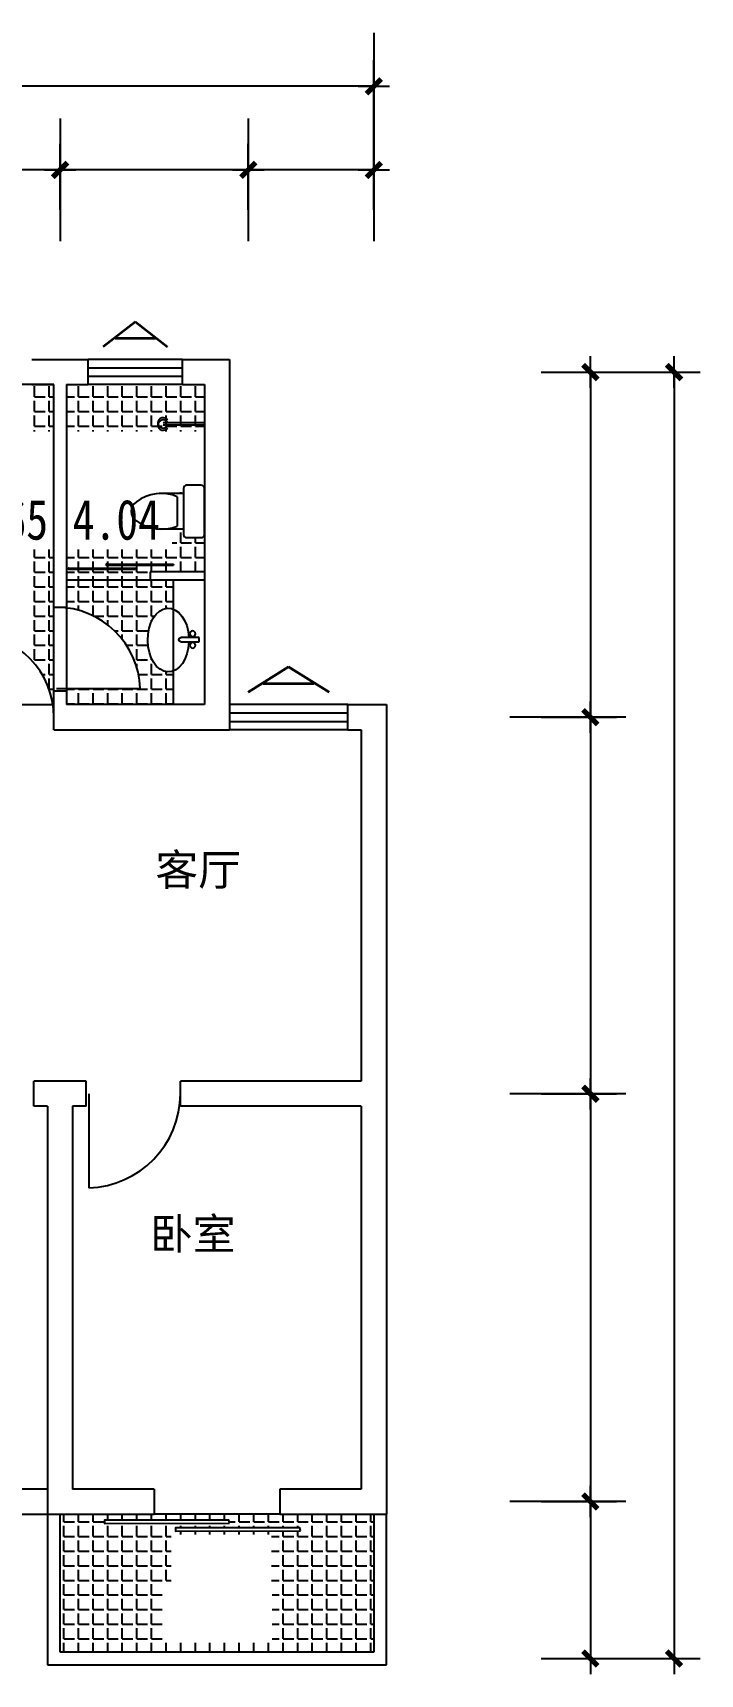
# Model space of a CAD drawing. Extents: x 69809 to 88050, y 9478 to 41656.
# Drawn here: x 81670 to 88050, y 25963 to 41656 of the extents above; entities that cross this region are included whole.
import ezdxf
from ezdxf.enums import TextEntityAlignment as Align

# ---------------------------------------------------------------- set-up
doc = ezdxf.new("R2010")
doc.units = 0
doc.header["$LTSCALE"] = 1000
doc.header["$MEASUREMENT"] = 0
for name, color, linetype in [('AXIS', 250, 'Continuous'), ('LAYER8', 250, 'Continuous'), ('LVTRY', 250, 'Continuous'), ('TOILET', 250, 'Continuous'), ('WALL', 250, 'Continuous'), ('WINDOW', 250, 'Continuous'), ('WINDOW_TEXT', 250, 'Continuous'), ('ZT', 250, 'Continuous'), ('杂线', 250, 'Continuous'), ('洁具', 250, 'Continuous')]:
    doc.layers.add(name, color=color, linetype=linetype)
doc.styles.add('-宋体', font='', dxfattribs={"width": 0.8})
doc.styles.add('DIM_FONT', font='SIMPLEX.shx', dxfattribs={"width": 0.8})
doc.styles.add('SIMPLEX', font='SIMPLEX.SHX')
doc.styles.add('ST', font='', dxfattribs={"width": 0.8})
doc.styles.get('-宋体').set_extended_font_data('SimSun')
doc.styles.get('ST').set_extended_font_data('SimSun')

# ---------------------------------------------------------------- blocks, each defined once
blk = doc.blocks.new('_DIMX')
blk.add_line((-150, 0), (150, 0))
at = {"const_width": 50}
blk.add_lwpolyline([(-70, -70), (70, 70)], dxfattribs=at)
blk = doc.blocks.new('_LV10')
blk.add_line((0, -37), (0, -432))
blk.add_arc((0, -432), 50, 121.0332, 58.9668)
blk = doc.blocks.new('A$C4AEA3397')
at = {"layer": 'LVTRY', "rotation": 180}
blk.add_blockref('_LV10', (48, -37), dxfattribs=at)
blk = doc.blocks.new('A$C63DD47DA')
at = {"layer": '洁具'}
for p, q in [((280, 0), (280, 173)), ((321, 173), (321, 0)), ((321, 0), (280, 0))]:
    blk.add_line(p, q, dxfattribs=at)
for centre in [(244, 62), (355, 61)]:
    blk.add_circle(centre, 26.7, dxfattribs=at)
blk.add_arc((301, 173), 20.3, 0, 180, dxfattribs=at)
blk.add_ellipse((305, 294), major_axis=(-305, 0), ratio=0.6465, start_param=1.625046, end_param=7.77465, dxfattribs=at)

msp = doc.modelspace()

# ---------------------------------------------------------------- linework, layer by layer
at = {"color": 7}
for p, q in [((83100, 38533), (82200, 38533)), ((82200, 38453), (83100, 38453)), ((81870, 38293), (80350, 38293)), ((81870, 35233), (81870, 38293)), ((82200, 38373), (83100, 38373)), ((83100, 38293), (82200, 38293)), ((81687, 38176), (81687, 38277)), ((81687, 38176), (81789, 38176)), ((81687, 38036), (81687, 38138)), ((81827, 38176), (81827, 38277)), ((81827, 38176), (81870, 38176)), ((81827, 38036), (81827, 38138)), ((81990, 38176), (82068, 38176)), ((82106, 38176), (82106, 38277)), ((82106, 38176), (82208, 38176)), ((82106, 38036), (82106, 38138)), ((82246, 38176), (82246, 38277)), ((82246, 38176), (82347, 38176)), ((82246, 38036), (82246, 38138)), ((82386, 38176), (82386, 38277)), ((82386, 38176), (82487, 38176)), ((82386, 38036), (82386, 38138)), ((82525, 38176), (82525, 38277)), ((82525, 38176), (82627, 38176)), ((82525, 38036), (82525, 38138)), ((82665, 38176), (82665, 38277)), ((82665, 38176), (82767, 38176)), ((82665, 38036), (82665, 38138)), ((82805, 38176), (82805, 38277)), ((82805, 38176), (82906, 38176)), ((82805, 38036), (82805, 38138)), ((82944, 38176), (82944, 38277)), ((82944, 38176), (83046, 38176)), ((82944, 38036), (82944, 38138)), ((83084, 38176), (83084, 38277)), ((83084, 38176), (83186, 38176)), ((83084, 38036), (83084, 38138)), ((83224, 38176), (83224, 38277)), ((83224, 38176), (83310, 38176)), ((83224, 38036), (83224, 38138)), ((81687, 38036), (81789, 38036)), ((81687, 37896), (81687, 37998)), ((81827, 38036), (81870, 38036)), ((81827, 37896), (81827, 37998)), ((81990, 38036), (82068, 38036)), ((82106, 38036), (82208, 38036)), ((82106, 37896), (82106, 37998)), ((82246, 38036), (82347, 38036)), ((82246, 37896), (82246, 37998)), ((82386, 38036), (82487, 38036)), ((82386, 37896), (82386, 37998)), ((82525, 38036), (82627, 38036)), ((82525, 37896), (82525, 37998)), ((82665, 38036), (82767, 38036)), ((82665, 37896), (82665, 37998)), ((82805, 38036), (82906, 38036)), ((82805, 37896), (82805, 37998)), ((82944, 38036), (83046, 38036)), ((82944, 37896), (82944, 37998)), ((83084, 38036), (83186, 38036)), ((83084, 37896), (83084, 37998)), ((83224, 38036), (83310, 38036)), ((83224, 37896), (83224, 37998)), ((81687, 37896), (81789, 37896)), ((81687, 37843), (81687, 37858)), ((81827, 37896), (81870, 37896)), ((81827, 37843), (81827, 37858)), ((81990, 37896), (82068, 37896)), ((82106, 37896), (82208, 37896)), ((82106, 37844), (82106, 37858)), ((82246, 37896), (82347, 37896)), ((82246, 37844), (82246, 37858)), ((82386, 37896), (82487, 37896)), ((82386, 37844), (82386, 37858)), ((82525, 37896), (82627, 37896)), ((82525, 37844), (82525, 37858)), ((82665, 37896), (82767, 37896)), ((82665, 37844), (82665, 37858)), ((82805, 37896), (82906, 37896)), ((82805, 37844), (82805, 37858)), ((82944, 37896), (83046, 37896)), ((82944, 37844), (82944, 37858)), ((83084, 37896), (83186, 37896)), ((83084, 37844), (83084, 37858)), ((83224, 37896), (83310, 37896)), ((83224, 37844), (83224, 37858)), ((83084, 37250), (83084, 37264)), ((83084, 36779), (83084, 36880)), ((83002, 36779), (83046, 36779)), ((83084, 36779), (83186, 36779)), ((83084, 36639), (83084, 36741)), ((83224, 36779), (83224, 36830)), ((83224, 36779), (83310, 36779)), ((83224, 36639), (83224, 36741)), ((81687, 36639), (81687, 36717)), ((81687, 36639), (81789, 36639)), ((81687, 36499), (81687, 36601)), ((81827, 36639), (81827, 36717)), ((81827, 36639), (81870, 36639)), ((81827, 36499), (81827, 36601)), ((81990, 36639), (82068, 36639)), ((82106, 36639), (82106, 36717)), ((82106, 36639), (82208, 36639)), ((82106, 36541), (82106, 36601)), ((82246, 36639), (82246, 36717)), ((82246, 36639), (82347, 36639)), ((82246, 36541), (82246, 36601)), ((82386, 36639), (82386, 36717)), ((82386, 36639), (82487, 36639)), ((82386, 36579), (82386, 36601)), ((82525, 36639), (82525, 36717)), ((82525, 36639), (82627, 36639)), ((82525, 36579), (82525, 36601)), ((82665, 36639), (82665, 36717)), ((82665, 36639), (82767, 36639)), ((82665, 36579), (82665, 36601)), ((82805, 36639), (82805, 36717)), ((82805, 36639), (82906, 36639)), ((82805, 36578), (82805, 36601)), ((82944, 36639), (82944, 36717)), ((82944, 36639), (83046, 36639)), ((82944, 36578), (82944, 36601)), ((83084, 36639), (83186, 36639)), ((83084, 36503), (83084, 36601)), ((83224, 36639), (83310, 36639)), ((83224, 36503), (83224, 36601)), ((81687, 36499), (81789, 36499)), ((81687, 36360), (81687, 36461)), ((81827, 36499), (81870, 36499)), ((81827, 36360), (81827, 36461)), ((81990, 36499), (82068, 36499)), ((82106, 36499), (82106, 36525)), ((82106, 36499), (82208, 36499)), ((82106, 36423), (82106, 36461)), ((82106, 36360), (82106, 36423)), ((82246, 36499), (82246, 36525)), ((82246, 36499), (82347, 36499)), ((82246, 36423), (82246, 36461)), ((82246, 36360), (82246, 36423)), ((82386, 36540), (82386, 36563)), ((82386, 36499), (82386, 36525)), ((82386, 36499), (82487, 36499)), ((82386, 36423), (82386, 36461)), ((82386, 36360), (82386, 36423)), ((82525, 36540), (82525, 36563)), ((82525, 36499), (82525, 36525)), ((82525, 36499), (82627, 36499)), ((82525, 36423), (82525, 36461)), ((82525, 36360), (82525, 36423)), ((82665, 36499), (82665, 36563)), ((82665, 36499), (82767, 36499)), ((82665, 36423), (82665, 36461)), ((82665, 36360), (82665, 36423)), ((82805, 36503), (82805, 36563)), ((82805, 36360), (82805, 36423)), ((82944, 36503), (82944, 36563)), ((82944, 36360), (82944, 36423)), ((81687, 36360), (81789, 36360)), ((81687, 36220), (81687, 36321)), ((81827, 36360), (81870, 36360)), ((81827, 36220), (81827, 36321)), ((81990, 36360), (82068, 36360)), ((82106, 36360), (82208, 36360)), ((82106, 36220), (82106, 36321)), ((82246, 36360), (82347, 36360)), ((82246, 36220), (82246, 36321)), ((82386, 36360), (82487, 36360)), ((82386, 36220), (82386, 36321)), ((82525, 36360), (82627, 36360)), ((82525, 36220), (82525, 36321)), ((82665, 36360), (82767, 36360)), ((82665, 36220), (82665, 36321)), ((82805, 36360), (82906, 36360)), ((82805, 36220), (82805, 36321)), ((82944, 36360), (83010, 36360)), ((82944, 36220), (82944, 36321)), ((81687, 36220), (81789, 36220)), ((81687, 36080), (81687, 36182)), ((81827, 36220), (81870, 36220)), ((81827, 36080), (81827, 36182)), ((81990, 36220), (82068, 36220)), ((82106, 36220), (82208, 36220)), ((82106, 36135), (82106, 36182)), ((82246, 36220), (82347, 36220)), ((82246, 36082), (82246, 36182)), ((82386, 36220), (82487, 36220)), ((82386, 36080), (82386, 36182)), ((82525, 36220), (82627, 36220)), ((82525, 36080), (82525, 36182)), ((82665, 36220), (82767, 36220)), ((82665, 36080), (82665, 36182)), ((82805, 36220), (82906, 36220)), ((82805, 36080), (82805, 36182)), ((82944, 36220), (83010, 36220)), ((82944, 36153), (82944, 36182)), ((81687, 36080), (81789, 36080)), ((81687, 35940), (81687, 36042)), ((81687, 35940), (81789, 35940)), ((81827, 36080), (81870, 36080)), ((81827, 35940), (81827, 36042)), ((81827, 35940), (81870, 35940)), ((82250, 36080), (82347, 36080)), ((82386, 36080), (82487, 36080)), ((82386, 35995), (82386, 36042)), ((82449, 35940), (82487, 35940)), ((82525, 36080), (82627, 36080)), ((82525, 35940), (82525, 36042)), ((82525, 35940), (82627, 35940)), ((82665, 36080), (82767, 36080)), ((82665, 35940), (82665, 36042)), ((82665, 35940), (82767, 35940)), ((82805, 36080), (82835, 36080)), ((82805, 36029), (82805, 36042)), ((81687, 35801), (81687, 35902)), ((81687, 35801), (81789, 35801)), ((81827, 35801), (81827, 35902)), ((81827, 35801), (81870, 35801)), ((82525, 35856), (82525, 35902)), ((82565, 35801), (82627, 35801)), ((82665, 35801), (82665, 35902)), ((82665, 35801), (82767, 35801)), ((81687, 35661), (81687, 35763)), ((81687, 35661), (81789, 35661)), ((81827, 35661), (81827, 35763)), ((81827, 35661), (81870, 35661)), ((82665, 35661), (82665, 35763)), ((82665, 35661), (82767, 35661)), ((82805, 35661), (82805, 35672)), ((82805, 35661), (82810, 35661)), ((81687, 35622), (81687, 35623)), ((81757, 35521), (81789, 35521)), ((81827, 35521), (81827, 35623)), ((81827, 35521), (81870, 35521)), ((81827, 35382), (81827, 35483)), ((82665, 35582), (82665, 35623)), ((82680, 35521), (82767, 35521)), ((82805, 35521), (82805, 35623)), ((82805, 35521), (82906, 35521)), ((82805, 35382), (82805, 35483)), ((82944, 35521), (82944, 35547)), ((82944, 35521), (83010, 35521)), ((82944, 35382), (82944, 35483)), ((81827, 35382), (81870, 35382)), ((81896, 35386), (82695, 35386)), ((81990, 35382), (82068, 35382)), ((82106, 35382), (82106, 35386)), ((82106, 35382), (82208, 35382)), ((82106, 35242), (82106, 35344)), ((82246, 35382), (82246, 35386)), ((82246, 35382), (82347, 35382)), ((82246, 35242), (82246, 35344)), ((82386, 35382), (82386, 35386)), ((82386, 35382), (82487, 35382)), ((82386, 35242), (82386, 35344)), ((82525, 35382), (82525, 35386)), ((82525, 35382), (82627, 35382)), ((82525, 35242), (82525, 35344)), ((82665, 35382), (82665, 35386)), ((82665, 35382), (82767, 35382)), ((82665, 35242), (82665, 35344)), ((82805, 35382), (82906, 35382)), ((82805, 35242), (82805, 35344)), ((82944, 35382), (83010, 35382)), ((82944, 35242), (82944, 35344)), ((80350, 35233), (81870, 35233)), ((81859, 35242), (81870, 35242)), ((81990, 35242), (82068, 35242)), ((82106, 35242), (82208, 35242)), ((82246, 35242), (82347, 35242)), ((82386, 35242), (82487, 35242)), ((82525, 35242), (82627, 35242)), ((82665, 35242), (82767, 35242)), ((82805, 35242), (82906, 35242)), ((82944, 35242), (83010, 35242)), ((84680, 35233), (83550, 35233)), ((83550, 35153), (84680, 35153)), ((83550, 35073), (84680, 35073)), ((84680, 34993), (83550, 34993)), ((82205, 31513), (82205, 30613)), ((81966, 27419), (81966, 27493)), ((82106, 27419), (82106, 27493)), ((82246, 27419), (82246, 27493)), ((82386, 27434), (82386, 27493)), ((82525, 27434), (82525, 27493)), ((82665, 27434), (82665, 27493)), ((82805, 27434), (82805, 27493)), ((82944, 27434), (82944, 27493)), ((83084, 27434), (83084, 27493)), ((83224, 27434), (83224, 27493)), ((83363, 27434), (83363, 27493)), ((83503, 27434), (83503, 27493)), ((83643, 27419), (83643, 27493)), ((83783, 27419), (83783, 27493)), ((83922, 27419), (83922, 27493)), ((84062, 27419), (84062, 27493)), ((84202, 27419), (84202, 27493)), ((84341, 27419), (84341, 27493)), ((84481, 27419), (84481, 27493)), ((84621, 27419), (84621, 27493)), ((84760, 27419), (84760, 27493)), ((84900, 27419), (84900, 27493)), ((81966, 27419), (82068, 27419)), ((81966, 27279), (81966, 27381)), ((82106, 27419), (82208, 27419)), ((82106, 27279), (82106, 27381)), ((82246, 27419), (82347, 27419)), ((82246, 27279), (82246, 27381)), ((82386, 27279), (82386, 27381)), ((82525, 27279), (82525, 27381)), ((82665, 27279), (82665, 27381)), ((82805, 27279), (82805, 27381)), ((82944, 27279), (82944, 27381)), ((83084, 27362), (83084, 27381)), ((83084, 27297), (83084, 27331)), ((83224, 27362), (83224, 27381)), ((83224, 27297), (83224, 27332)), ((83363, 27362), (83363, 27381)), ((83363, 27297), (83363, 27332)), ((83503, 27362), (83503, 27381)), ((83503, 27297), (83503, 27333)), ((83547, 27419), (83605, 27419)), ((83643, 27419), (83744, 27419)), ((83643, 27362), (83643, 27381)), ((83643, 27297), (83643, 27333)), ((83783, 27419), (83884, 27419)), ((83783, 27362), (83783, 27381)), ((83783, 27297), (83783, 27334)), ((83922, 27419), (84024, 27419)), ((83922, 27362), (83922, 27381)), ((83922, 27297), (83922, 27334)), ((84062, 27419), (84164, 27419)), ((84062, 27362), (84062, 27381)), ((84062, 27279), (84062, 27335)), ((84202, 27419), (84303, 27419)), ((84202, 27362), (84202, 27381)), ((84202, 27279), (84202, 27335)), ((84341, 27419), (84443, 27419)), ((84341, 27279), (84341, 27381)), ((84481, 27419), (84583, 27419)), ((84481, 27279), (84481, 27381)), ((84621, 27419), (84722, 27419)), ((84621, 27279), (84621, 27381)), ((84760, 27419), (84862, 27419)), ((84760, 27279), (84760, 27381)), ((84900, 27419), (84930, 27419)), ((84900, 27279), (84900, 27381)), ((81966, 27279), (82068, 27279)), ((81966, 27139), (81966, 27241)), ((82106, 27279), (82208, 27279)), ((82106, 27139), (82106, 27241)), ((82246, 27279), (82347, 27279)), ((82246, 27139), (82246, 27241)), ((82386, 27279), (82487, 27279)), ((82386, 27139), (82386, 27241)), ((82525, 27279), (82627, 27279)), ((82525, 27139), (82525, 27241)), ((82665, 27279), (82767, 27279)), ((82665, 27139), (82665, 27241)), ((82805, 27279), (82906, 27279)), ((82805, 27139), (82805, 27241)), ((82944, 27279), (82991, 27279)), ((82944, 27139), (82944, 27241)), ((83950, 27279), (84024, 27279)), ((84062, 27279), (84164, 27279)), ((84062, 27139), (84062, 27241)), ((84202, 27279), (84303, 27279)), ((84202, 27139), (84202, 27241)), ((84341, 27279), (84443, 27279)), ((84341, 27139), (84341, 27241)), ((84481, 27279), (84583, 27279)), ((84481, 27139), (84481, 27241)), ((84621, 27279), (84722, 27279)), ((84621, 27139), (84621, 27241)), ((84760, 27279), (84862, 27279)), ((84760, 27139), (84760, 27241)), ((84900, 27279), (84930, 27279)), ((84900, 27139), (84900, 27241)), ((81966, 27139), (82068, 27139)), ((81966, 27000), (81966, 27101)), ((81966, 27000), (82068, 27000)), ((82106, 27139), (82208, 27139)), ((82106, 27000), (82106, 27101)), ((82106, 27000), (82208, 27000)), ((82246, 27139), (82347, 27139)), ((82246, 27000), (82246, 27101)), ((82246, 27000), (82347, 27000)), ((82386, 27139), (82487, 27139)), ((82386, 27000), (82386, 27101)), ((82386, 27000), (82487, 27000)), ((82525, 27139), (82627, 27139)), ((82525, 27000), (82525, 27101)), ((82525, 27000), (82627, 27000)), ((82665, 27139), (82767, 27139)), ((82665, 27000), (82665, 27101)), ((82665, 27000), (82767, 27000)), ((82805, 27139), (82906, 27139)), ((82805, 27000), (82805, 27101)), ((82805, 27000), (82906, 27000)), ((82944, 27139), (82991, 27139)), ((82944, 27000), (82944, 27101)), ((82944, 27000), (82991, 27000)), ((83950, 27139), (84024, 27139)), ((83950, 27000), (84024, 27000)), ((84062, 27139), (84164, 27139)), ((84062, 27000), (84062, 27101)), ((84062, 27000), (84164, 27000)), ((84202, 27139), (84303, 27139)), ((84202, 27000), (84202, 27101)), ((84202, 27000), (84303, 27000)), ((84341, 27139), (84443, 27139)), ((84341, 27000), (84341, 27101)), ((84341, 27000), (84443, 27000)), ((84481, 27139), (84583, 27139)), ((84481, 27000), (84481, 27101)), ((84481, 27000), (84583, 27000)), ((84621, 27139), (84722, 27139)), ((84621, 27000), (84621, 27101)), ((84621, 27000), (84722, 27000)), ((84760, 27139), (84862, 27139)), ((84760, 27000), (84760, 27101)), ((84760, 27000), (84862, 27000)), ((84900, 27139), (84930, 27139)), ((84900, 27000), (84900, 27101)), ((84900, 27000), (84930, 27000)), ((81966, 26860), (81966, 26962)), ((81966, 26860), (82068, 26860)), ((82106, 26860), (82106, 26962)), ((82106, 26860), (82208, 26860)), ((82246, 26860), (82246, 26962)), ((82246, 26860), (82347, 26860)), ((82386, 26860), (82386, 26962)), ((82386, 26860), (82487, 26860)), ((82525, 26860), (82525, 26962)), ((82525, 26860), (82627, 26860)), ((82665, 26860), (82665, 26962)), ((82665, 26860), (82767, 26860)), ((82805, 26860), (82805, 26962)), ((82805, 26860), (82906, 26860)), ((82944, 26860), (82944, 26962)), ((82944, 26860), (82991, 26860)), ((83950, 26860), (84024, 26860)), ((84062, 26860), (84062, 26962)), ((84062, 26860), (84164, 26860)), ((84202, 26860), (84202, 26962)), ((84202, 26860), (84303, 26860)), ((84341, 26860), (84341, 26962)), ((84341, 26860), (84443, 26860)), ((84481, 26860), (84481, 26962)), ((84481, 26860), (84583, 26860)), ((84621, 26860), (84621, 26962)), ((84621, 26860), (84722, 26860)), ((84760, 26860), (84760, 26962)), ((84760, 26860), (84862, 26860)), ((84900, 26860), (84900, 26962)), ((84900, 26860), (84930, 26860)), ((81966, 26720), (81966, 26822)), ((81966, 26720), (82068, 26720)), ((81966, 26581), (81966, 26682)), ((82106, 26720), (82106, 26822)), ((82106, 26720), (82208, 26720)), ((82106, 26581), (82106, 26682)), ((82246, 26720), (82246, 26822)), ((82246, 26720), (82347, 26720)), ((82246, 26581), (82246, 26682)), ((82386, 26720), (82386, 26822)), ((82386, 26720), (82487, 26720)), ((82386, 26581), (82386, 26682)), ((82525, 26720), (82525, 26822)), ((82525, 26720), (82627, 26720)), ((82525, 26581), (82525, 26682)), ((82665, 26720), (82665, 26822)), ((82665, 26720), (82767, 26720)), ((82665, 26581), (82665, 26682)), ((82805, 26720), (82805, 26822)), ((82805, 26720), (82906, 26720)), ((82805, 26581), (82805, 26682)), ((83957, 26720), (84024, 26720)), ((84062, 26720), (84062, 26822)), ((84062, 26720), (84164, 26720)), ((84062, 26581), (84062, 26682)), ((84202, 26720), (84202, 26822)), ((84202, 26720), (84303, 26720)), ((84202, 26581), (84202, 26682)), ((84341, 26720), (84341, 26822)), ((84341, 26720), (84443, 26720)), ((84341, 26581), (84341, 26682)), ((84481, 26720), (84481, 26822)), ((84481, 26720), (84583, 26720)), ((84481, 26581), (84481, 26682)), ((84621, 26720), (84621, 26822)), ((84621, 26720), (84722, 26720)), ((84621, 26581), (84621, 26682)), ((84760, 26720), (84760, 26822)), ((84760, 26720), (84862, 26720)), ((84760, 26581), (84760, 26682)), ((84900, 26720), (84900, 26822)), ((84900, 26720), (84930, 26720)), ((84900, 26581), (84900, 26682)), ((81966, 26581), (82068, 26581)), ((81966, 26441), (81966, 26542)), ((82106, 26581), (82208, 26581)), ((82106, 26441), (82106, 26542)), ((82246, 26581), (82347, 26581)), ((82246, 26441), (82246, 26542)), ((82386, 26581), (82487, 26581)), ((82386, 26441), (82386, 26542)), ((82525, 26581), (82627, 26581)), ((82525, 26441), (82525, 26542)), ((82665, 26581), (82767, 26581)), ((82665, 26441), (82665, 26542)), ((82805, 26581), (82906, 26581)), ((82805, 26441), (82805, 26542)), ((83957, 26581), (84024, 26581)), ((84062, 26581), (84164, 26581)), ((84062, 26441), (84062, 26542)), ((84202, 26581), (84303, 26581)), ((84202, 26441), (84202, 26542)), ((84341, 26581), (84443, 26581)), ((84341, 26441), (84341, 26542)), ((84481, 26581), (84583, 26581)), ((84481, 26441), (84481, 26542)), ((84621, 26581), (84722, 26581)), ((84621, 26441), (84621, 26542)), ((84760, 26581), (84862, 26581)), ((84760, 26441), (84760, 26542)), ((84900, 26581), (84930, 26581)), ((84900, 26441), (84900, 26542)), ((81966, 26441), (82068, 26441)), ((81966, 26301), (81966, 26403)), ((82106, 26441), (82208, 26441)), ((82106, 26301), (82106, 26403)), ((82246, 26441), (82347, 26441)), ((82246, 26301), (82246, 26403)), ((82386, 26441), (82487, 26441)), ((82386, 26301), (82386, 26403)), ((82525, 26441), (82627, 26441)), ((82525, 26301), (82525, 26403)), ((82665, 26441), (82767, 26441)), ((82665, 26301), (82665, 26403)), ((82805, 26441), (82906, 26441)), ((82805, 26301), (82805, 26403)), ((83957, 26441), (84024, 26441)), ((84062, 26441), (84164, 26441)), ((84062, 26301), (84062, 26403)), ((84202, 26441), (84303, 26441)), ((84202, 26301), (84202, 26403)), ((84341, 26441), (84443, 26441)), ((84341, 26301), (84341, 26403)), ((84481, 26441), (84583, 26441)), ((84481, 26301), (84481, 26403)), ((84621, 26441), (84722, 26441)), ((84621, 26301), (84621, 26403)), ((84760, 26441), (84862, 26441)), ((84760, 26301), (84760, 26403)), ((84900, 26441), (84930, 26441)), ((84900, 26301), (84900, 26403)), ((81966, 26301), (82068, 26301)), ((81966, 26173), (81966, 26263)), ((82106, 26301), (82208, 26301)), ((82106, 26173), (82106, 26263)), ((82246, 26301), (82347, 26301)), ((82246, 26173), (82246, 26263)), ((82386, 26301), (82487, 26301)), ((82386, 26173), (82386, 26263)), ((82525, 26301), (82627, 26301)), ((82525, 26173), (82525, 26263)), ((82665, 26301), (82767, 26301)), ((82665, 26173), (82665, 26263)), ((82805, 26301), (82906, 26301)), ((82805, 26173), (82805, 26263)), ((82944, 26173), (82944, 26263)), ((83084, 26173), (83084, 26263)), ((83224, 26173), (83224, 26263)), ((83363, 26173), (83363, 26263)), ((83503, 26173), (83503, 26263)), ((83643, 26173), (83643, 26263)), ((83783, 26173), (83783, 26263)), ((83922, 26173), (83922, 26263)), ((83957, 26301), (84024, 26301)), ((84062, 26301), (84164, 26301)), ((84062, 26173), (84062, 26263)), ((84202, 26301), (84303, 26301)), ((84202, 26173), (84202, 26263)), ((84341, 26301), (84443, 26301)), ((84341, 26173), (84341, 26263)), ((84481, 26301), (84583, 26301)), ((84481, 26173), (84481, 26263)), ((84621, 26301), (84722, 26301)), ((84621, 26173), (84621, 26263)), ((84760, 26301), (84862, 26301)), ((84760, 26173), (84760, 26263)), ((84900, 26301), (84930, 26301)), ((84900, 26173), (84900, 26263))]:
    msp.add_line(p, q, dxfattribs=at)
for points in [[(83013, 36577), (83010, 36563), (82375, 36563), (82375, 36579)], [(82651, 36539), (82648, 36525), (82013, 36525), (82013, 36541)], [(83549, 27407), (83545, 27434), (82354, 27434), (82354, 27403)], [(84228, 27335), (84223, 27362), (83033, 27362), (83033, 27331)]]:
    msp.add_lwpolyline(points, close=True, dxfattribs=at)
for centre, radius, start, end in [((81896, 35363), 800, 1.6231, 90), ((81070, 35113), 800, 0, 88.3769), ((82180, 31513), 900, 271.6231, 0)]:
    msp.add_arc(centre, radius, start, end, dxfattribs=at)
at = {"layer": 'AXIS', "color": 7}
for p, q in [((84930, 41656), (84930, 39665)), ((84930, 39965), (84930, 41395)), ((84929, 41145), (72931, 41145)), ((81930, 40836), (81930, 39665)), ((83730, 40836), (83730, 39665)), ((81930, 39965), (81930, 40595)), ((81930, 39965), (81930, 40595)), ((83730, 39965), (83730, 40595)), ((83730, 39965), (83730, 40595)), ((84930, 39965), (84930, 40595)), ((81929, 40345), (80231, 40345)), ((83729, 40345), (81931, 40345)), ((84929, 40345), (83731, 40345)), ((86530, 38413), (87250, 38413)), ((86530, 38413), (88050, 38413)), ((87000, 38412), (87000, 35114)), ((87800, 38412), (87800, 26114)), ((82790, 36423), (81990, 36423)), ((83010, 36423), (83010, 35233)), ((87339, 35113), (86230, 35113)), ((86530, 35113), (87250, 35113)), ((86530, 35113), (87250, 35113)), ((87000, 35112), (87000, 31514)), ((87339, 31513), (86230, 31513)), ((86530, 31513), (87250, 31513)), ((86530, 31513), (87250, 31513)), ((87000, 31512), (87000, 27614)), ((81810, 27493), (81810, 26053)), ((81930, 26173), (81930, 27493)), ((84030, 27493), (82830, 27493)), ((84930, 27493), (84930, 26173)), ((85050, 26053), (85050, 27493)), ((87339, 27613), (86230, 27613)), ((86530, 27613), (87250, 27613)), ((86530, 27613), (87250, 27613)), ((87000, 27612), (87000, 26114)), ((81810, 26053), (85050, 26053)), ((84930, 26173), (81930, 26173)), ((86530, 26113), (88050, 26113)), ((86530, 26113), (87250, 26113))]:
    msp.add_line(p, q, dxfattribs=at)
at = {"layer": 'LAYER8', "color": 7}
for p, q in [((82790, 36503), (82790, 36423)), ((83310, 36503), (82790, 36503)), ((83310, 36423), (82790, 36423))]:
    msp.add_line(p, q, dxfattribs=at)
at = {"layer": 'TOILET', "color": 7}
for p, q in [((83109, 37250), (82879, 37250)), ((83049, 37220), (83049, 36940)), ((83110, 37300), (83110, 36860)), ((83280, 37330), (83140, 37330)), ((83310, 36860), (83310, 37300)), ((83109, 36910), (82879, 36910)), ((83140, 36830), (83280, 36830))]:
    msp.add_line(p, q, dxfattribs=at)
for centre, radius, start, end in [((82897, 36853), 398, 67.4505, 126.6381), ((83140, 37300), 30, 90, 180), ((83280, 37300), 30, 0, 90), ((82720, 37080), 110, 123.4509, 236.5491), ((82897, 37308), 398, 233.3619, 292.5495), ((83140, 36860), 30, 180, 270), ((83280, 36860), 30, 270, 0)]:
    msp.add_arc(centre, radius, start, end, dxfattribs=at)
at = {"layer": 'WALL', "color": 7}
for p, q in [((81660, 38533), (82200, 38533)), ((82200, 38293), (82200, 38533)), ((83100, 38533), (83550, 38533)), ((83100, 38293), (83100, 38533)), ((83550, 38533), (83550, 34993)), ((81660, 38293), (81870, 38293)), ((81870, 36163), (81870, 38293)), ((81990, 38293), (81990, 36163)), ((81990, 38293), (82200, 38293)), ((83100, 38293), (83310, 38293)), ((83310, 38293), (83310, 35233)), ((81990, 36163), (81870, 36163)), ((81870, 34993), (81870, 35363)), ((81990, 35363), (81870, 35363)), ((81990, 35363), (81990, 35233)), ((83310, 35233), (81990, 35233)), ((84680, 34993), (84680, 35233)), ((84680, 35233), (85050, 35233)), ((85050, 35233), (85050, 27493)), ((81870, 34993), (83550, 34993)), ((84680, 34993), (84810, 34993)), ((84810, 34993), (84810, 31633)), ((81680, 31393), (81680, 31633)), ((82180, 31633), (81680, 31633)), ((82180, 31393), (82180, 31633)), ((84810, 31633), (83080, 31633)), ((83080, 31393), (83080, 31633)), ((81810, 31393), (81680, 31393)), ((81810, 31393), (81810, 27493)), ((82050, 31393), (82050, 27733)), ((82180, 31393), (82050, 31393)), ((84810, 31393), (83080, 31393)), ((84810, 31393), (84810, 27733)), ((81810, 27733), (81180, 27733)), ((82830, 27733), (82050, 27733)), ((82830, 27733), (82830, 27493)), ((84810, 27733), (84030, 27733)), ((84030, 27733), (84030, 27493)), ((81180, 27493), (82830, 27493)), ((84030, 27493), (85050, 27493))]:
    msp.add_line(p, q, dxfattribs=at)
at = {"layer": 'WINDOW', "color": 7}
for p, q in [((81990, 36163), (81990, 35363)), ((81170, 35233), (81870, 35233))]:
    msp.add_line(p, q, dxfattribs=at)

# ---------------------------------------------------------------- block references
at = {"color": 7, "rotation": 90}
for p in [(83310, 37878), (83310, 37858)]:
    msp.add_blockref('A$C4AEA3397', p, dxfattribs=at)
at = {"layer": 'AXIS', "color": 7}
for p in [(84930, 41145), (81930, 40345), (83730, 40345), (84930, 40345)]:
    msp.add_blockref('_DIMX', p, dxfattribs=at)
for p, rotation in [((81930, 40345), 180), ((83730, 40345), 180), ((87000, 38413), 90), ((87800, 38413), 90), ((87000, 35113), 90), ((87000, 35113), 270), ((87000, 31513), 90), ((87000, 31513), 270), ((87000, 27613), 270), ((87000, 27613), 90), ((87000, 26113), 270), ((87800, 26113), 270)]:
    msp.add_blockref('_DIMX', p, dxfattribs=dict(at, rotation=rotation))
at = {"layer": '杂线', "color": 7, "extrusion": (0, 0, -1), "zscale": -1, "rotation": 270}
msp.add_blockref('A$C63DD47DA', (-83259, 36155), dxfattribs=at)

# ---------------------------------------------------------------- texts
at = {"color": 7, "style": 'ST'}
for s, p in [('客厅', (82841, 33504)), ('卧室', (82789, 30023))]:
    msp.add_text(s, height=300, dxfattribs=at).set_placement(p)
at = {"color": 7, "style": 'DIM_FONT', "text_generation_flag": 4, "width": 0.8, "flags": 9}
for tag, s in [('XSIZE', '500'), ('YSIZE', '650')]:
    msp.add_attdef(tag, (83310, 37080), s, height=0.5, rotation=270, dxfattribs=at)
at = {"layer": 'WINDOW_TEXT', "color": 7, "style": 'SIMPLEX', "text_generation_flag": 4, "flags": 9}
for width, p in [(3.75, (82650, 38773)), (4.708333, (84115, 35473))]:
    msp.add_attdef('A', text='', height=240, rotation=180, dxfattribs=dict(at, width=width)).set_placement(p, align=Align.MIDDLE)
at = {"layer": 'ZT', "color": 7, "style": '-宋体', "width": 0.8}
for s, p in [('4.65', (80980, 36810)), ('4.04', (82050, 36810))]:
    msp.add_text(s, height=383.9, dxfattribs=at).set_placement(p)

doc.saveas('drawing.dxf')
